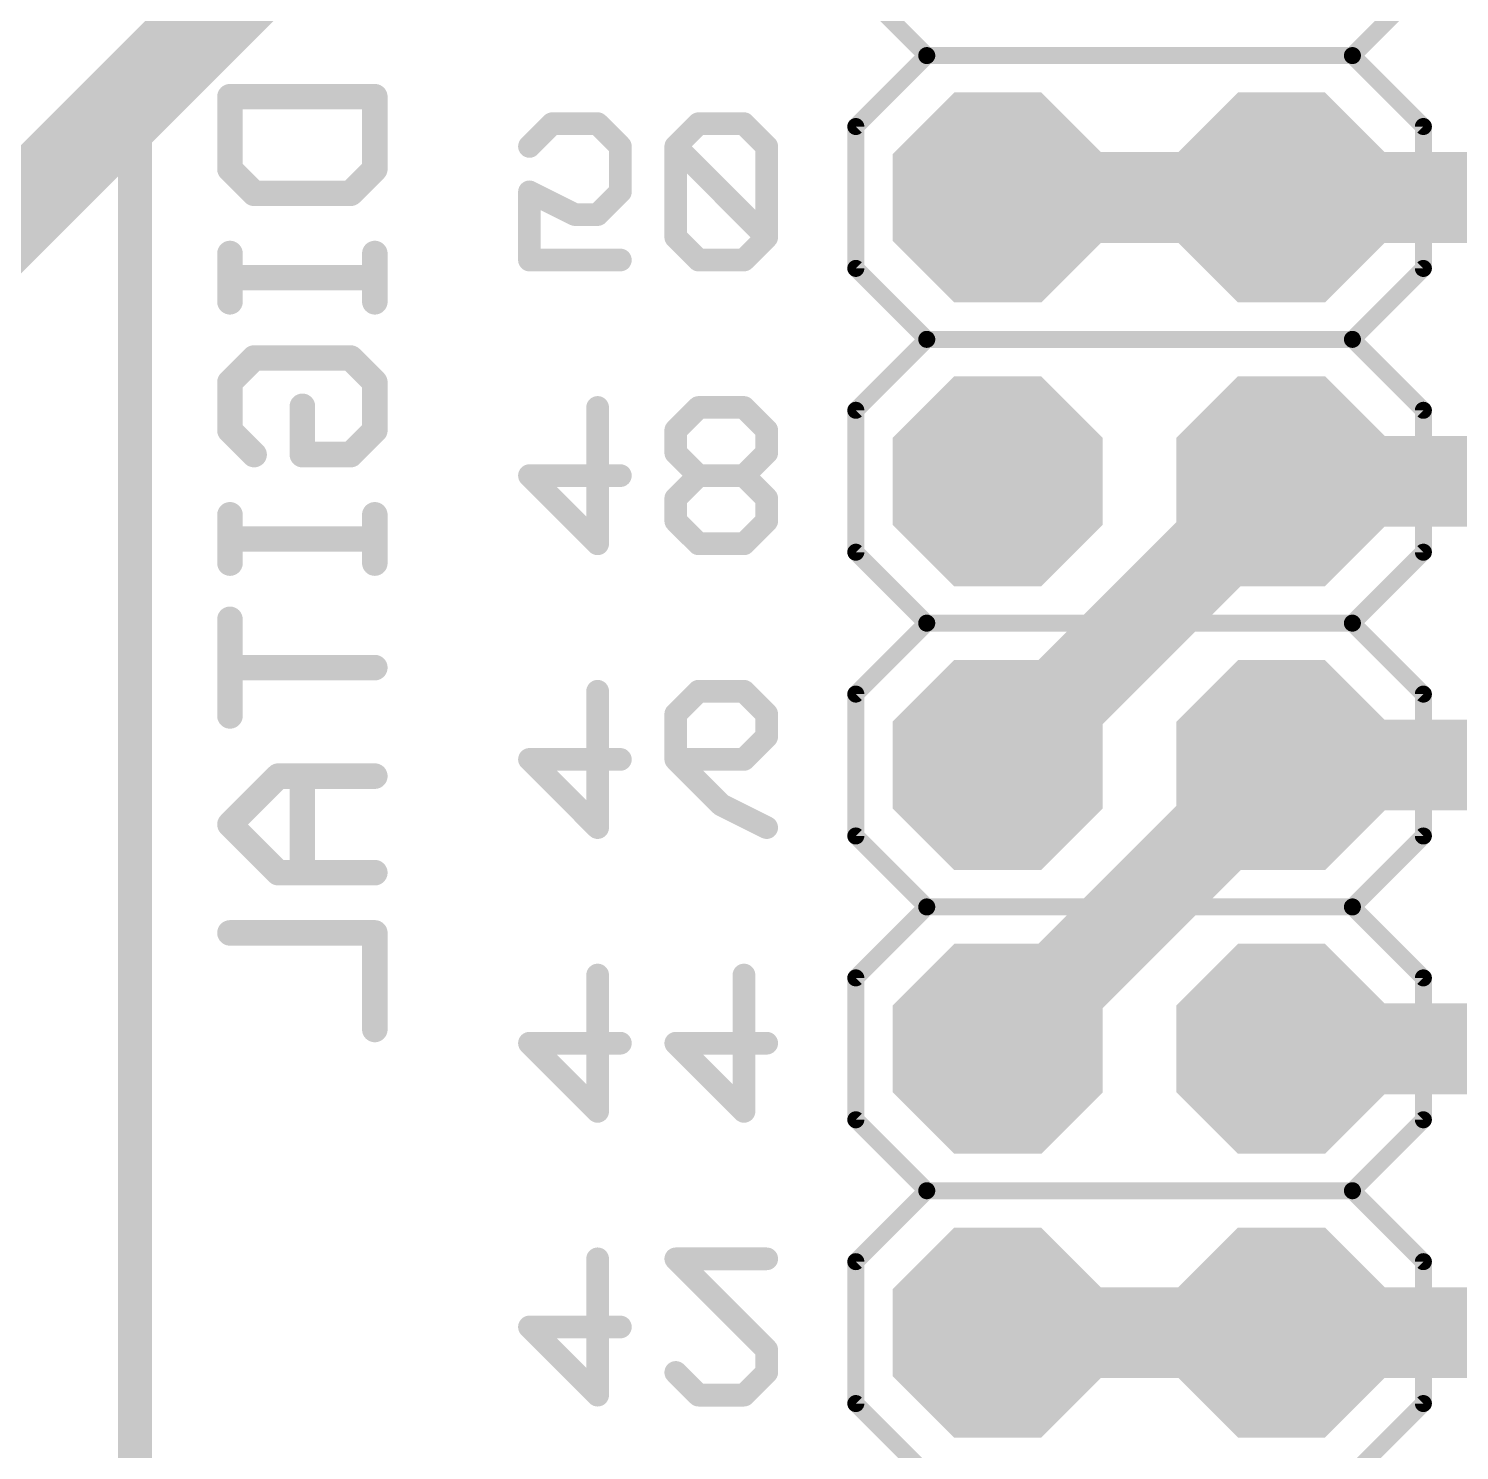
# Model space of a CAD drawing. Extents: x -209 to 66, y -44 to 97.
# Drawn here: x -31.53 to -18.73, y 30.7 to 43.42 of the extents above; entities that cross this region are included whole.
import ezdxf

# ---------------------------------------------------------------- set-up
doc = ezdxf.new("R2010")
doc.units = 0
for name, color, linetype in [('1', 22, 'CONTINUOUS'), ('17', 82, 'CONTINUOUS'), ('22', 253, 'CONTINUOUS'), ('52', 253, 'CONTINUOUS')]:
    doc.layers.add(name, color=color, linetype=linetype)

# ---------------------------------------------------------------- blocks, each defined once
blk = doc.blocks.new('RECT')
blk.add_solid([(-0.5, -0.5), (0.5, -0.5), (-0.5, 0.5), (0.5, 0.5)])
blk = doc.blocks.new('OCTAGONP')
at = {"const_width": 0.5}
blk.add_lwpolyline([(-0.25, -0.1036), (-0.25, 0.1036), (-0.1036, 0.25), (0.1036, 0.25), (0.25, 0.1036), (0.25, -0.1036), (0.1036, -0.25), (-0.1036, -0.25), (-0.25, -0.1036), (-0.25, 0.1036)], dxfattribs=at)

msp = doc.modelspace()

# ---------------------------------------------------------------- linework, layer by layer
at = {"layer": '1'}
for points, const_width in [([(-33.274, 40.132), (-24.13, 49.276)], 0.8128), ([(-22.86, 42.164), (-22.86, 41.91)], 1.27), ([(-20.32, 41.91), (-20.32, 41.656)], 1.27), ([(-22.86, 41.91), (-20.32, 41.91)], 0.8128), ([(-20.32, 41.91), (-11.43, 41.91)], 0.8128), ([(-22.86, 39.37), (-22.86, 39.624)], 1.27), ([(-20.32, 39.37), (-20.32, 39.116)], 1.27), ([(-22.86, 36.83), (-20.32, 39.37)], 0.8128), ([(-20.32, 39.37), (-11.43, 39.37)], 0.8128), ([(-22.86, 36.83), (-22.86, 36.576)], 1.27), ([(-20.32, 36.83), (-20.32, 36.576)], 1.27), ([(-22.86, 34.29), (-20.32, 36.83)], 0.8128), ([(-20.32, 36.83), (-11.43, 36.83)], 0.8128), ([(-22.86, 34.29), (-22.86, 34.036)], 1.27), ([(-20.32, 34.29), (-20.32, 34.036)], 1.27), ([(-20.32, 34.29), (-11.43, 34.29)], 0.8128), ([(-22.86, 31.75), (-22.86, 31.496)], 1.27), ([(-20.32, 31.75), (-20.32, 31.496)], 1.27), ([(-22.86, 31.75), (-20.32, 31.75)], 0.8128), ([(-20.32, 31.75), (-11.43, 31.75)], 0.8128)]:
    msp.add_lwpolyline(points, dxfattribs=dict(at, const_width=const_width))
for points, const_width in [([(-22.5425, 42.164, 1), (-23.1775, 42.164)], 0.635), ([(-20.0025, 41.91, 1), (-20.6375, 41.91)], 0.635), ([(-22.86, 42.1132, 1), (-22.86, 41.7068)], 0.4064), ([(-20.32, 42.1132, 1), (-20.32, 41.7068)], 0.4064), ([(-20.32, 41.7068, 1), (-20.32, 42.1132)], 0.4064), ([(-23.1775, 41.91, 1), (-22.5425, 41.91)], 0.635), ([(-20.6375, 41.656, 1), (-20.0025, 41.656)], 0.635), ([(-22.5425, 39.624, 1), (-23.1775, 39.624)], 0.635), ([(-20.0025, 39.37, 1), (-20.6375, 39.37)], 0.635), ([(-20.32, 39.5732, 1), (-20.32, 39.1668)], 0.4064), ([(-20.1763, 39.2263, 1), (-20.4637, 39.5137)], 0.4064), ([(-23.1775, 39.37, 1), (-22.5425, 39.37)], 0.635), ([(-20.6375, 39.116, 1), (-20.0025, 39.116)], 0.635), ([(-22.5425, 36.83, 1), (-23.1775, 36.83)], 0.635), ([(-20.0025, 36.83, 1), (-20.6375, 36.83)], 0.635), ([(-23.0037, 36.9737, 1), (-22.7163, 36.6863)], 0.4064), ([(-20.32, 37.0332, 1), (-20.32, 36.6268)], 0.4064), ([(-20.1763, 36.6863, 1), (-20.4637, 36.9737)], 0.4064), ([(-23.1775, 36.576, 1), (-22.5425, 36.576)], 0.635), ([(-20.6375, 36.576, 1), (-20.0025, 36.576)], 0.635), ([(-22.5425, 34.29, 1), (-23.1775, 34.29)], 0.635), ([(-20.0025, 34.29, 1), (-20.6375, 34.29)], 0.635), ([(-23.0037, 34.4337, 1), (-22.7163, 34.1463)], 0.4064), ([(-20.32, 34.4932, 1), (-20.32, 34.0868)], 0.4064), ([(-23.1775, 34.036, 1), (-22.5425, 34.036)], 0.635), ([(-20.6375, 34.036, 1), (-20.0025, 34.036)], 0.635), ([(-22.5425, 31.75, 1), (-23.1775, 31.75)], 0.635), ([(-20.0025, 31.75, 1), (-20.6375, 31.75)], 0.635), ([(-22.86, 31.9532, 1), (-22.86, 31.5468)], 0.4064), ([(-20.32, 31.9532, 1), (-20.32, 31.5468)], 0.4064), ([(-20.32, 31.5468, 1), (-20.32, 31.9532)], 0.4064), ([(-23.1775, 31.496, 1), (-22.5425, 31.496)], 0.635), ([(-20.6375, 31.496, 1), (-20.0025, 31.496)], 0.635)]:
    msp.add_lwpolyline(points, format="xyb", dxfattribs=dict(at, const_width=const_width))
at = {"layer": '22'}
for points, const_width in [([(-24.13, 43.815), (-23.495, 43.18)], 0.1524), ([(-19.05, 43.815), (-19.685, 43.18)], 0.1524), ([(-30.5816, 15.0622), (-30.5816, 43.18)], 0.3048), ([(-23.495, 43.18), (-24.13, 42.545)], 0.1524), ([(-23.495, 43.18), (-19.685, 43.18)], 0.1524), ([(-19.685, 43.18), (-19.05, 42.545)], 0.1524), ([(-29.7318, 42.8117), (-28.4353, 42.8117)], 0.2286), ([(-29.7318, 42.1634), (-29.7318, 42.8117)], 0.2286), ([(-28.4353, 42.8117), (-28.4353, 42.1634)], 0.2286), ([(-26.8476, 42.5704), (-27.051, 42.367)], 0.2032), ([(-26.4409, 42.5704), (-26.8476, 42.5704)], 0.2032), ([(-26.2375, 42.367), (-26.4409, 42.5704)], 0.2032), ([(-25.5379, 42.5704), (-25.7413, 42.367)], 0.2032), ([(-25.1312, 42.5704), (-25.5379, 42.5704)], 0.2032), ([(-24.9278, 42.367), (-25.1312, 42.5704)], 0.2032), ([(-24.13, 42.545), (-24.13, 41.275)], 0.1524), ([(-19.05, 42.545), (-19.05, 41.275)], 0.1524), ([(-26.2375, 41.9603), (-26.2375, 42.367)], 0.2032), ([(-25.7413, 42.367), (-25.7413, 41.5535)], 0.2032), ([(-25.7413, 42.367), (-24.9278, 41.5535)], 0.2032), ([(-24.9278, 41.5535), (-24.9278, 42.367)], 0.2032), ([(-29.5157, 41.9474), (-29.7318, 42.1634)], 0.2286), ([(-28.4353, 42.1634), (-28.6514, 41.9474)], 0.2286), ([(-28.6514, 41.9474), (-29.5157, 41.9474)], 0.2286), ([(-27.051, 41.3502), (-27.051, 41.9603)], 0.2032), ([(-27.051, 41.9603), (-26.6443, 41.7569)], 0.2032), ([(-26.4409, 41.7569), (-26.2375, 41.9603)], 0.2032), ([(-26.6443, 41.7569), (-26.4409, 41.7569)], 0.2032), ([(-25.7413, 41.5535), (-25.5379, 41.3502)], 0.2032), ([(-25.1312, 41.3502), (-24.9278, 41.5535)], 0.2032), ([(-29.7318, 41.4084), (-29.7318, 40.9763)], 0.2286), ([(-28.4353, 41.4084), (-28.4353, 40.9763)], 0.2286), ([(-26.2375, 41.3502), (-27.051, 41.3502)], 0.2032), ([(-25.5379, 41.3502), (-25.1312, 41.3502)], 0.2032), ([(-28.4353, 41.1923), (-29.7318, 41.1923)], 0.2286), ([(-24.13, 41.275), (-23.495, 40.64)], 0.1524), ([(-19.05, 41.275), (-19.685, 40.64)], 0.1524), ([(-23.495, 40.64), (-24.13, 40.005)], 0.1524), ([(-23.495, 40.64), (-19.685, 40.64)], 0.1524), ([(-19.685, 40.64), (-19.05, 40.005)], 0.1524), ([(-29.7318, 40.2568), (-29.5157, 40.4729)], 0.2286), ([(-29.5157, 40.4729), (-28.6514, 40.4729)], 0.2286), ([(-28.6514, 40.4729), (-28.4353, 40.2568)], 0.2286), ([(-29.7318, 39.8247), (-29.7318, 40.2568)], 0.2286), ([(-28.4353, 40.2568), (-28.4353, 39.8247)], 0.2286), ([(-29.0836, 39.6086), (-29.0836, 40.0407)], 0.2286), ([(-26.4409, 40.0304), (-26.4409, 38.8102)], 0.2032), ([(-25.5379, 40.0304), (-25.7413, 39.827)], 0.2032), ([(-25.1312, 40.0304), (-25.5379, 40.0304)], 0.2032), ([(-24.9278, 39.827), (-25.1312, 40.0304)], 0.2032), ([(-24.13, 40.005), (-24.13, 38.735)], 0.1524), ([(-19.05, 40.005), (-19.05, 38.735)], 0.1524), ([(-29.5157, 39.6086), (-29.7318, 39.8247)], 0.2286), ([(-28.4353, 39.8247), (-28.6514, 39.6086)], 0.2286), ([(-25.7413, 39.827), (-25.7413, 39.6237)], 0.2032), ([(-24.9278, 39.6237), (-24.9278, 39.827)], 0.2032), ([(-28.6514, 39.6086), (-29.0836, 39.6086)], 0.2286), ([(-25.7413, 39.6237), (-25.5379, 39.4203)], 0.2032), ([(-25.1312, 39.4203), (-24.9278, 39.6237)], 0.2032), ([(-26.4409, 38.8102), (-27.051, 39.4203)], 0.2032), ([(-27.051, 39.4203), (-26.2375, 39.4203)], 0.2032), ([(-25.5379, 39.4203), (-25.7413, 39.2169)], 0.2032), ([(-25.5379, 39.4203), (-25.1312, 39.4203)], 0.2032), ([(-24.9278, 39.2169), (-25.1312, 39.4203)], 0.2032), ([(-25.7413, 39.2169), (-25.7413, 39.0135)], 0.2032), ([(-24.9278, 39.0135), (-24.9278, 39.2169)], 0.2032), ([(-29.7318, 39.0696), (-29.7318, 38.6375)], 0.2286), ([(-28.4353, 39.0696), (-28.4353, 38.6375)], 0.2286), ([(-25.7413, 39.0135), (-25.5379, 38.8102)], 0.2032), ([(-25.1312, 38.8102), (-24.9278, 39.0135)], 0.2032), ([(-28.4353, 38.8535), (-29.7318, 38.8535)], 0.2286), ([(-25.5379, 38.8102), (-25.1312, 38.8102)], 0.2032), ([(-24.13, 38.735), (-23.495, 38.1)], 0.1524), ([(-19.05, 38.735), (-19.685, 38.1)], 0.1524), ([(-29.7318, 38.1341), (-29.7318, 37.2698)], 0.2286), ([(-23.495, 38.1), (-24.13, 37.465)], 0.1524), ([(-23.495, 38.1), (-19.685, 38.1)], 0.1524), ([(-19.685, 38.1), (-19.05, 37.465)], 0.1524), ([(-28.4353, 37.7019), (-29.7318, 37.7019)], 0.2286), ([(-26.4409, 37.4904), (-26.4409, 36.2702)], 0.2032), ([(-25.7413, 37.287), (-25.5379, 37.4904)], 0.2032), ([(-25.5379, 37.4904), (-25.1312, 37.4904)], 0.2032), ([(-25.1312, 37.4904), (-24.9278, 37.287)], 0.2032), ([(-24.13, 37.465), (-24.13, 36.195)], 0.1524), ([(-19.05, 37.465), (-19.05, 36.195)], 0.1524), ([(-25.7413, 36.8803), (-25.7413, 37.287)], 0.2032), ([(-24.9278, 37.287), (-24.9278, 37.0837)], 0.2032), ([(-24.9278, 37.0837), (-25.1312, 36.8803)], 0.2032), ([(-26.4409, 36.2702), (-27.051, 36.8803)], 0.2032), ([(-27.051, 36.8803), (-26.2375, 36.8803)], 0.2032), ([(-25.3345, 36.4735), (-25.7413, 36.8803)], 0.2032), ([(-25.1312, 36.8803), (-25.7413, 36.8803)], 0.2032), ([(-29.2996, 36.7308), (-29.7318, 36.2987)], 0.2286), ([(-28.4353, 36.7308), (-29.2996, 36.7308)], 0.2286), ([(-29.0836, 36.7308), (-29.0836, 35.8665)], 0.2286), ([(-24.9278, 36.2702), (-25.3345, 36.4735)], 0.2032), ([(-29.7318, 36.2987), (-29.2996, 35.8665)], 0.2286), ([(-24.13, 36.195), (-23.495, 35.56)], 0.1524), ([(-19.05, 36.195), (-19.685, 35.56)], 0.1524), ([(-29.2996, 35.8665), (-28.4353, 35.8665)], 0.2286), ([(-23.495, 35.56), (-24.13, 34.925)], 0.1524), ([(-23.495, 35.56), (-19.685, 35.56)], 0.1524), ([(-19.685, 35.56), (-19.05, 34.925)], 0.1524), ([(-29.7318, 35.3276), (-28.4353, 35.3276)], 0.2286), ([(-28.4353, 35.3276), (-28.4353, 34.4632)], 0.2286), ([(-26.4409, 34.9504), (-26.4409, 33.7302)], 0.2032), ([(-25.1312, 34.9504), (-25.1312, 33.7302)], 0.2032), ([(-24.13, 34.925), (-24.13, 33.655)], 0.1524), ([(-19.05, 34.925), (-19.05, 33.655)], 0.1524), ([(-26.4409, 33.7302), (-27.051, 34.3403)], 0.2032), ([(-27.051, 34.3403), (-26.2375, 34.3403)], 0.2032), ([(-25.1312, 33.7302), (-25.7413, 34.3403)], 0.2032), ([(-25.7413, 34.3403), (-24.9278, 34.3403)], 0.2032), ([(-24.13, 33.655), (-23.495, 33.02)], 0.1524), ([(-19.05, 33.655), (-19.685, 33.02)], 0.1524), ([(-23.495, 33.02), (-24.13, 32.385)], 0.1524), ([(-23.495, 33.02), (-19.685, 33.02)], 0.1524), ([(-19.685, 33.02), (-19.05, 32.385)], 0.1524), ([(-26.4409, 32.4104), (-26.4409, 31.1902)], 0.2032), ([(-24.9278, 32.4104), (-25.7413, 32.4104)], 0.2032), ([(-25.7413, 32.4104), (-24.9278, 31.5969)], 0.2032), ([(-24.13, 32.385), (-24.13, 31.115)], 0.1524), ([(-19.05, 32.385), (-19.05, 31.115)], 0.1524), ([(-26.4409, 31.1902), (-27.051, 31.8003)], 0.2032), ([(-27.051, 31.8003), (-26.2375, 31.8003)], 0.2032), ([(-24.9278, 31.5969), (-24.9278, 31.3935)], 0.2032), ([(-25.5379, 31.1902), (-25.7413, 31.3935)], 0.2032), ([(-24.9278, 31.3935), (-25.1312, 31.1902)], 0.2032), ([(-25.1312, 31.1902), (-25.5379, 31.1902)], 0.2032), ([(-24.13, 31.115), (-23.495, 30.48)], 0.1524), ([(-19.05, 31.115), (-19.685, 30.48)], 0.1524)]:
    msp.add_lwpolyline(points, dxfattribs=dict(at, const_width=const_width))
for points, const_width in [([(-30.5054, 43.18, 1), (-30.6578, 43.18)], 0.1524), ([(-23.495, 43.2181, 1), (-23.495, 43.1419)], 0.0762), ([(-23.4681, 43.1531, 1), (-23.5219, 43.2069)], 0.0762), ([(-23.5219, 43.1531, 1), (-23.4681, 43.2069)], 0.0762), ([(-19.6581, 43.2069, 1), (-19.7119, 43.1531)], 0.0762), ([(-19.7119, 43.2069, 1), (-19.6581, 43.1531)], 0.0762), ([(-19.685, 43.1419, 1), (-19.685, 43.2181)], 0.0762), ([(-29.6747, 42.8117, 1), (-29.789, 42.8117)], 0.1143), ([(-29.7318, 42.8689, 1), (-29.7318, 42.7546)], 0.1143), ([(-28.3782, 42.8117, 1), (-28.4925, 42.8117)], 0.1143), ([(-28.4353, 42.7546, 1), (-28.4353, 42.8689)], 0.1143), ([(-26.8476, 42.6212, 1), (-26.8476, 42.5196)], 0.1016), ([(-26.8117, 42.5345, 1), (-26.8835, 42.6063)], 0.1016), ([(-26.405, 42.6063, 1), (-26.4768, 42.5345)], 0.1016), ([(-26.4409, 42.5196, 1), (-26.4409, 42.6212)], 0.1016), ([(-25.5379, 42.6212, 1), (-25.5379, 42.5196)], 0.1016), ([(-25.502, 42.5345, 1), (-25.5738, 42.6063)], 0.1016), ([(-25.0952, 42.6063, 1), (-25.1671, 42.5345)], 0.1016), ([(-25.1312, 42.5196, 1), (-25.1312, 42.6212)], 0.1016), ([(-24.0919, 42.545, 1), (-24.1681, 42.545)], 0.0762), ([(-24.1569, 42.5719, 1), (-24.1031, 42.5181)], 0.0762), ([(-19.0119, 42.545, 1), (-19.0881, 42.545)], 0.0762), ([(-19.0769, 42.5181, 1), (-19.0231, 42.5719)], 0.0762), ([(-27.0869, 42.4029, 1), (-27.0151, 42.3311)], 0.1016), ([(-26.1867, 42.367, 1), (-26.2883, 42.367)], 0.1016), ([(-26.2734, 42.3311, 1), (-26.2016, 42.4029)], 0.1016), ([(-25.6905, 42.367, 1), (-25.7921, 42.367)], 0.1016), ([(-25.7054, 42.4029, 1), (-25.7772, 42.3311)], 0.1016), ([(-25.7772, 42.4029, 1), (-25.7054, 42.3311)], 0.1016), ([(-24.877, 42.367, 1), (-24.9786, 42.367)], 0.1016), ([(-24.9637, 42.3311, 1), (-24.8919, 42.4029)], 0.1016), ([(-29.6914, 42.2039, 1), (-29.7722, 42.123)], 0.1143), ([(-28.3949, 42.123, 1), (-28.4757, 42.2039)], 0.1143), ([(-29.789, 42.1634, 1), (-29.6747, 42.1634)], 0.1143), ([(-28.4925, 42.1634, 1), (-28.3782, 42.1634)], 0.1143), ([(-29.5157, 42.0045, 1), (-29.5157, 41.8902)], 0.1143), ([(-29.5561, 41.907, 1), (-29.4753, 41.9878)], 0.1143), ([(-28.6918, 41.9878, 1), (-28.611, 41.907)], 0.1143), ([(-28.6514, 41.8902, 1), (-28.6514, 42.0045)], 0.1143), ([(-27.0002, 41.9603, 1), (-27.1018, 41.9603)], 0.1016), ([(-27.0283, 42.0057, 1), (-27.0737, 41.9148)], 0.1016), ([(-26.2883, 41.9603, 1), (-26.1867, 41.9603)], 0.1016), ([(-26.2016, 41.9244, 1), (-26.2734, 41.9962)], 0.1016), ([(-26.6443, 41.8077, 1), (-26.6443, 41.7061)], 0.1016), ([(-26.667, 41.7115, 1), (-26.6215, 41.8023)], 0.1016), ([(-26.4768, 41.7928, 1), (-26.405, 41.721)], 0.1016), ([(-26.4409, 41.7061, 1), (-26.4409, 41.8077)], 0.1016), ([(-25.7054, 41.5895, 1), (-25.7772, 41.5176)], 0.1016), ([(-24.8919, 41.5176, 1), (-24.9637, 41.5895)], 0.1016), ([(-24.9637, 41.5176, 1), (-24.8919, 41.5895)], 0.1016), ([(-29.6747, 41.4084, 1), (-29.789, 41.4084)], 0.1143), ([(-28.3782, 41.4084, 1), (-28.4925, 41.4084)], 0.1143), ([(-25.7921, 41.5535, 1), (-25.6905, 41.5535)], 0.1016), ([(-24.9786, 41.5535, 1), (-24.877, 41.5535)], 0.1016), ([(-27.051, 41.401, 1), (-27.051, 41.2994)], 0.1016), ([(-27.1018, 41.3502, 1), (-27.0002, 41.3502)], 0.1016), ([(-26.2375, 41.2994, 1), (-26.2375, 41.401)], 0.1016), ([(-25.5379, 41.401, 1), (-25.5379, 41.2994)], 0.1016), ([(-25.5738, 41.3142, 1), (-25.502, 41.3861)], 0.1016), ([(-25.1671, 41.3861, 1), (-25.0952, 41.3142)], 0.1016), ([(-25.1312, 41.2994, 1), (-25.1312, 41.401)], 0.1016), ([(-29.7318, 41.2495, 1), (-29.7318, 41.1352)], 0.1143), ([(-28.4353, 41.1352, 1), (-28.4353, 41.2495)], 0.1143), ([(-24.1681, 41.275, 1), (-24.0919, 41.275)], 0.0762), ([(-24.1031, 41.3019, 1), (-24.1569, 41.2481)], 0.0762), ([(-19.0881, 41.275, 1), (-19.0119, 41.275)], 0.0762), ([(-19.0231, 41.2481, 1), (-19.0769, 41.3019)], 0.0762), ([(-29.789, 40.9763, 1), (-29.6747, 40.9763)], 0.1143), ([(-28.4925, 40.9763, 1), (-28.3782, 40.9763)], 0.1143), ([(-23.495, 40.6781, 1), (-23.495, 40.6019)], 0.0762), ([(-23.4681, 40.6131, 1), (-23.5219, 40.6669)], 0.0762), ([(-23.5219, 40.6131, 1), (-23.4681, 40.6669)], 0.0762), ([(-19.6581, 40.6669, 1), (-19.7119, 40.6131)], 0.0762), ([(-19.7119, 40.6669, 1), (-19.6581, 40.6131)], 0.0762), ([(-19.685, 40.6019, 1), (-19.685, 40.6781)], 0.0762), ([(-29.5157, 40.5301, 1), (-29.5157, 40.4158)], 0.1143), ([(-29.4753, 40.4325, 1), (-29.5561, 40.5133)], 0.1143), ([(-28.611, 40.5133, 1), (-28.6918, 40.4325)], 0.1143), ([(-28.6514, 40.4158, 1), (-28.6514, 40.5301)], 0.1143), ([(-29.6747, 40.2568, 1), (-29.789, 40.2568)], 0.1143), ([(-29.7722, 40.2972, 1), (-29.6914, 40.2164)], 0.1143), ([(-28.3782, 40.2568, 1), (-28.4925, 40.2568)], 0.1143), ([(-28.4757, 40.2164, 1), (-28.3949, 40.2972)], 0.1143), ([(-29.0264, 40.0407, 1), (-29.1407, 40.0407)], 0.1143), ([(-26.3901, 40.0304, 1), (-26.4917, 40.0304)], 0.1016), ([(-25.5379, 40.0812, 1), (-25.5379, 39.9796)], 0.1016), ([(-25.502, 39.9945, 1), (-25.5738, 40.0663)], 0.1016), ([(-25.0952, 40.0663, 1), (-25.1671, 39.9945)], 0.1016), ([(-25.1312, 39.9796, 1), (-25.1312, 40.0812)], 0.1016), ([(-24.0919, 40.005, 1), (-24.1681, 40.005)], 0.0762), ([(-24.1569, 40.0319, 1), (-24.1031, 39.9781)], 0.0762), ([(-19.0119, 40.005, 1), (-19.0881, 40.005)], 0.0762), ([(-19.0769, 39.9781, 1), (-19.0231, 40.0319)], 0.0762), ([(-29.789, 39.8247, 1), (-29.6747, 39.8247)], 0.1143), ([(-29.6914, 39.8651, 1), (-29.7722, 39.7842)], 0.1143), ([(-28.4925, 39.8247, 1), (-28.3782, 39.8247)], 0.1143), ([(-28.3949, 39.7842, 1), (-28.4757, 39.8651)], 0.1143), ([(-25.6905, 39.827, 1), (-25.7921, 39.827)], 0.1016), ([(-25.7772, 39.8629, 1), (-25.7054, 39.7911)], 0.1016), ([(-24.877, 39.827, 1), (-24.9786, 39.827)], 0.1016), ([(-24.9637, 39.7911, 1), (-24.8919, 39.8629)], 0.1016), ([(-29.5561, 39.5682, 1), (-29.4753, 39.649)], 0.1143), ([(-29.0836, 39.6657, 1), (-29.0836, 39.5514)], 0.1143), ([(-28.6918, 39.649, 1), (-28.611, 39.5682)], 0.1143), ([(-28.6514, 39.5514, 1), (-28.6514, 39.6657)], 0.1143), ([(-25.7054, 39.6596, 1), (-25.7772, 39.5877)], 0.1016), ([(-24.8919, 39.5877, 1), (-24.9637, 39.6596)], 0.1016), ([(-29.1407, 39.6086, 1), (-29.0264, 39.6086)], 0.1143), ([(-25.7921, 39.6237, 1), (-25.6905, 39.6237)], 0.1016), ([(-24.9786, 39.6237, 1), (-24.877, 39.6237)], 0.1016), ([(-27.0151, 39.4562, 1), (-27.0869, 39.3844)], 0.1016), ([(-27.051, 39.4711, 1), (-27.051, 39.3695)], 0.1016), ([(-26.2375, 39.3695, 1), (-26.2375, 39.4711)], 0.1016), ([(-25.5379, 39.4711, 1), (-25.5379, 39.3695)], 0.1016), ([(-25.502, 39.3844, 1), (-25.5738, 39.4562)], 0.1016), ([(-25.5738, 39.3844, 1), (-25.502, 39.4562)], 0.1016), ([(-25.0952, 39.4562, 1), (-25.1671, 39.3844)], 0.1016), ([(-25.1671, 39.4562, 1), (-25.0952, 39.3844)], 0.1016), ([(-25.1312, 39.3695, 1), (-25.1312, 39.4711)], 0.1016), ([(-25.6905, 39.2169, 1), (-25.7921, 39.2169)], 0.1016), ([(-24.877, 39.2169, 1), (-24.9786, 39.2169)], 0.1016), ([(-25.7772, 39.2528, 1), (-25.7054, 39.181)], 0.1016), ([(-24.9637, 39.181, 1), (-24.8919, 39.2528)], 0.1016), ([(-29.6747, 39.0696, 1), (-29.789, 39.0696)], 0.1143), ([(-28.3782, 39.0696, 1), (-28.4925, 39.0696)], 0.1143), ([(-25.7054, 39.0495, 1), (-25.7772, 38.9776)], 0.1016), ([(-25.7921, 39.0135, 1), (-25.6905, 39.0135)], 0.1016), ([(-24.9786, 39.0135, 1), (-24.877, 39.0135)], 0.1016), ([(-24.8919, 38.9776, 1), (-24.9637, 39.0495)], 0.1016), ([(-29.7318, 38.9107, 1), (-29.7318, 38.7964)], 0.1143), ([(-28.4353, 38.7964, 1), (-28.4353, 38.9107)], 0.1143), ([(-26.4917, 38.8102, 1), (-26.3901, 38.8102)], 0.1016), ([(-26.4768, 38.7742, 1), (-26.405, 38.8461)], 0.1016), ([(-25.5379, 38.861, 1), (-25.5379, 38.7594)], 0.1016), ([(-25.5738, 38.7742, 1), (-25.502, 38.8461)], 0.1016), ([(-25.1671, 38.8461, 1), (-25.0952, 38.7742)], 0.1016), ([(-25.1312, 38.7594, 1), (-25.1312, 38.861)], 0.1016), ([(-24.1031, 38.7619, 1), (-24.1569, 38.7081)], 0.0762), ([(-19.0231, 38.7081, 1), (-19.0769, 38.7619)], 0.0762), ([(-29.789, 38.6375, 1), (-29.6747, 38.6375)], 0.1143), ([(-28.4925, 38.6375, 1), (-28.3782, 38.6375)], 0.1143), ([(-24.1681, 38.735, 1), (-24.0919, 38.735)], 0.0762), ([(-19.0881, 38.735, 1), (-19.0119, 38.735)], 0.0762), ([(-29.6747, 38.1341, 1), (-29.789, 38.1341)], 0.1143), ([(-23.495, 38.1381, 1), (-23.495, 38.0619)], 0.0762), ([(-23.4681, 38.0731, 1), (-23.5219, 38.1269)], 0.0762), ([(-23.5219, 38.0731, 1), (-23.4681, 38.1269)], 0.0762), ([(-19.6581, 38.1269, 1), (-19.7119, 38.0731)], 0.0762), ([(-19.7119, 38.1269, 1), (-19.6581, 38.0731)], 0.0762), ([(-19.685, 38.0619, 1), (-19.685, 38.1381)], 0.0762), ([(-29.7318, 37.7591, 1), (-29.7318, 37.6448)], 0.1143), ([(-28.4353, 37.6448, 1), (-28.4353, 37.7591)], 0.1143), ([(-26.3901, 37.4904, 1), (-26.4917, 37.4904)], 0.1016), ([(-25.5379, 37.5412, 1), (-25.5379, 37.4396)], 0.1016), ([(-25.502, 37.4545, 1), (-25.5738, 37.5263)], 0.1016), ([(-25.0952, 37.5263, 1), (-25.1671, 37.4545)], 0.1016), ([(-25.1312, 37.4396, 1), (-25.1312, 37.5412)], 0.1016), ([(-24.0919, 37.465, 1), (-24.1681, 37.465)], 0.0762), ([(-24.1569, 37.4919, 1), (-24.1031, 37.4381)], 0.0762), ([(-19.0119, 37.465, 1), (-19.0881, 37.465)], 0.0762), ([(-19.0769, 37.4381, 1), (-19.0231, 37.4919)], 0.0762), ([(-29.789, 37.2698, 1), (-29.6747, 37.2698)], 0.1143), ([(-25.6905, 37.287, 1), (-25.7921, 37.287)], 0.1016), ([(-25.7772, 37.3229, 1), (-25.7054, 37.2511)], 0.1016), ([(-24.877, 37.287, 1), (-24.9786, 37.287)], 0.1016), ([(-24.9637, 37.2511, 1), (-24.8919, 37.3229)], 0.1016), ([(-24.8919, 37.0477, 1), (-24.9637, 37.1196)], 0.1016), ([(-24.9786, 37.0837, 1), (-24.877, 37.0837)], 0.1016), ([(-27.0151, 36.9162, 1), (-27.0869, 36.8444)], 0.1016), ([(-27.051, 36.9311, 1), (-27.051, 36.8295)], 0.1016), ([(-26.2375, 36.8295, 1), (-26.2375, 36.9311)], 0.1016), ([(-25.7054, 36.9162, 1), (-25.7772, 36.8444)], 0.1016), ([(-25.7413, 36.9311, 1), (-25.7413, 36.8295)], 0.1016), ([(-25.7921, 36.8803, 1), (-25.6905, 36.8803)], 0.1016), ([(-25.1671, 36.9162, 1), (-25.0952, 36.8444)], 0.1016), ([(-25.1312, 36.8295, 1), (-25.1312, 36.9311)], 0.1016), ([(-29.2996, 36.788, 1), (-29.2996, 36.6737)], 0.1143), ([(-29.2592, 36.6904, 1), (-29.34, 36.7712)], 0.1143), ([(-29.0264, 36.7308, 1), (-29.1407, 36.7308)], 0.1143), ([(-28.4353, 36.6737, 1), (-28.4353, 36.788)], 0.1143), ([(-25.3118, 36.519, 1), (-25.3572, 36.4281)], 0.1016), ([(-25.3704, 36.4376, 1), (-25.2986, 36.5095)], 0.1016), ([(-29.6914, 36.3391, 1), (-29.7722, 36.2582)], 0.1143), ([(-29.7722, 36.3391, 1), (-29.6914, 36.2582)], 0.1143), ([(-26.4917, 36.2702, 1), (-26.3901, 36.2702)], 0.1016), ([(-26.4768, 36.2342, 1), (-26.405, 36.3061)], 0.1016), ([(-24.9505, 36.2247, 1), (-24.9051, 36.3156)], 0.1016), ([(-24.1031, 36.2219, 1), (-24.1569, 36.1681)], 0.0762), ([(-19.0231, 36.1681, 1), (-19.0769, 36.2219)], 0.0762), ([(-24.1681, 36.195, 1), (-24.0919, 36.195)], 0.0762), ([(-19.0881, 36.195, 1), (-19.0119, 36.195)], 0.0762), ([(-29.2996, 35.9236, 1), (-29.2996, 35.8093)], 0.1143), ([(-29.34, 35.8261, 1), (-29.2592, 35.9069)], 0.1143), ([(-29.1407, 35.8665, 1), (-29.0264, 35.8665)], 0.1143), ([(-28.4353, 35.8093, 1), (-28.4353, 35.9236)], 0.1143), ([(-23.495, 35.5981, 1), (-23.495, 35.5219)], 0.0762), ([(-23.4681, 35.5331, 1), (-23.5219, 35.5869)], 0.0762), ([(-23.5219, 35.5331, 1), (-23.4681, 35.5869)], 0.0762), ([(-19.6581, 35.5869, 1), (-19.7119, 35.5331)], 0.0762), ([(-19.7119, 35.5869, 1), (-19.6581, 35.5331)], 0.0762), ([(-19.685, 35.5219, 1), (-19.685, 35.5981)], 0.0762), ([(-29.7318, 35.3847, 1), (-29.7318, 35.2704)], 0.1143), ([(-28.3782, 35.3276, 1), (-28.4925, 35.3276)], 0.1143), ([(-28.4353, 35.2704, 1), (-28.4353, 35.3847)], 0.1143), ([(-26.3901, 34.9504, 1), (-26.4917, 34.9504)], 0.1016), ([(-25.0804, 34.9504, 1), (-25.182, 34.9504)], 0.1016), ([(-24.0919, 34.925, 1), (-24.1681, 34.925)], 0.0762), ([(-24.1569, 34.9519, 1), (-24.1031, 34.8981)], 0.0762), ([(-19.0119, 34.925, 1), (-19.0881, 34.925)], 0.0762), ([(-19.0769, 34.8981, 1), (-19.0231, 34.9519)], 0.0762), ([(-28.4925, 34.4632, 1), (-28.3782, 34.4632)], 0.1143), ([(-27.0151, 34.3762, 1), (-27.0869, 34.3044)], 0.1016), ([(-27.051, 34.3911, 1), (-27.051, 34.2895)], 0.1016), ([(-26.2375, 34.2895, 1), (-26.2375, 34.3911)], 0.1016), ([(-25.7054, 34.3762, 1), (-25.7772, 34.3044)], 0.1016), ([(-25.7413, 34.3911, 1), (-25.7413, 34.2895)], 0.1016), ([(-24.9278, 34.2895, 1), (-24.9278, 34.3911)], 0.1016), ([(-26.4768, 33.6942, 1), (-26.405, 33.7661)], 0.1016), ([(-25.1671, 33.6942, 1), (-25.0952, 33.7661)], 0.1016), ([(-26.4917, 33.7302, 1), (-26.3901, 33.7302)], 0.1016), ([(-25.182, 33.7302, 1), (-25.0804, 33.7302)], 0.1016), ([(-24.1681, 33.655, 1), (-24.0919, 33.655)], 0.0762), ([(-24.1031, 33.6819, 1), (-24.1569, 33.6281)], 0.0762), ([(-19.0881, 33.655, 1), (-19.0119, 33.655)], 0.0762), ([(-19.0231, 33.6281, 1), (-19.0769, 33.6819)], 0.0762), ([(-23.495, 33.0581, 1), (-23.495, 32.9819)], 0.0762), ([(-23.4681, 32.9931, 1), (-23.5219, 33.0469)], 0.0762), ([(-23.5219, 32.9931, 1), (-23.4681, 33.0469)], 0.0762), ([(-19.6581, 33.0469, 1), (-19.7119, 32.9931)], 0.0762), ([(-19.7119, 33.0469, 1), (-19.6581, 32.9931)], 0.0762), ([(-19.685, 32.9819, 1), (-19.685, 33.0581)], 0.0762), ([(-26.3901, 32.4104, 1), (-26.4917, 32.4104)], 0.1016), ([(-25.7413, 32.4612, 1), (-25.7413, 32.3596)], 0.1016), ([(-25.7054, 32.4463, 1), (-25.7772, 32.3745)], 0.1016), ([(-24.9278, 32.3596, 1), (-24.9278, 32.4612)], 0.1016), ([(-24.0919, 32.385, 1), (-24.1681, 32.385)], 0.0762), ([(-24.1569, 32.4119, 1), (-24.1031, 32.3581)], 0.0762), ([(-19.0119, 32.385, 1), (-19.0881, 32.385)], 0.0762), ([(-19.0769, 32.3581, 1), (-19.0231, 32.4119)], 0.0762), ([(-27.0151, 31.8362, 1), (-27.0869, 31.7644)], 0.1016), ([(-27.051, 31.8511, 1), (-27.051, 31.7495)], 0.1016), ([(-26.2375, 31.7495, 1), (-26.2375, 31.8511)], 0.1016), ([(-24.877, 31.5969, 1), (-24.9786, 31.5969)], 0.1016), ([(-24.9637, 31.561, 1), (-24.8919, 31.6328)], 0.1016), ([(-25.7054, 31.4295, 1), (-25.7772, 31.3576)], 0.1016), ([(-24.9786, 31.3935, 1), (-24.877, 31.3935)], 0.1016), ([(-24.8919, 31.3576, 1), (-24.9637, 31.4295)], 0.1016), ([(-26.4768, 31.1542, 1), (-26.405, 31.2261)], 0.1016), ([(-25.5379, 31.241, 1), (-25.5379, 31.1394)], 0.1016), ([(-25.5738, 31.1542, 1), (-25.502, 31.2261)], 0.1016), ([(-25.1671, 31.2261, 1), (-25.0952, 31.1542)], 0.1016), ([(-25.1312, 31.1394, 1), (-25.1312, 31.241)], 0.1016), ([(-26.4917, 31.1902, 1), (-26.3901, 31.1902)], 0.1016), ([(-24.1681, 31.115, 1), (-24.0919, 31.115)], 0.0762), ([(-24.1031, 31.1419, 1), (-24.1569, 31.0881)], 0.0762), ([(-19.0881, 31.115, 1), (-19.0119, 31.115)], 0.0762), ([(-19.0231, 31.0881, 1), (-19.0769, 31.1419)], 0.0762)]:
    msp.add_lwpolyline(points, format="xyb", dxfattribs=dict(at, const_width=const_width))

# ---------------------------------------------------------------- block references
at = {"layer": '17', "xscale": 1.8796, "yscale": 1.8796, "rotation": 270}
for p in [(-22.86, 41.91), (-22.86, 41.91), (-20.32, 41.91), (-20.32, 41.91), (-22.86, 39.37), (-22.86, 39.37), (-20.32, 39.37), (-20.32, 39.37), (-22.86, 36.83), (-22.86, 36.83), (-20.32, 36.83), (-20.32, 36.83), (-22.86, 34.29), (-22.86, 34.29), (-20.32, 34.29), (-20.32, 34.29), (-22.86, 31.75), (-22.86, 31.75), (-20.32, 31.75), (-20.32, 31.75)]:
    msp.add_blockref('OCTAGONP', p, dxfattribs=at)
at = {"layer": '52', "xscale": 0.508, "yscale": 0.508, "rotation": 270}
for p in [(-22.86, 41.91), (-20.32, 41.91), (-22.86, 39.37), (-20.32, 39.37), (-22.86, 36.83), (-20.32, 36.83), (-22.86, 34.29), (-20.32, 34.29), (-22.86, 31.75), (-20.32, 31.75)]:
    msp.add_blockref('RECT', p, dxfattribs=at)

doc.saveas('drawing.dxf')
